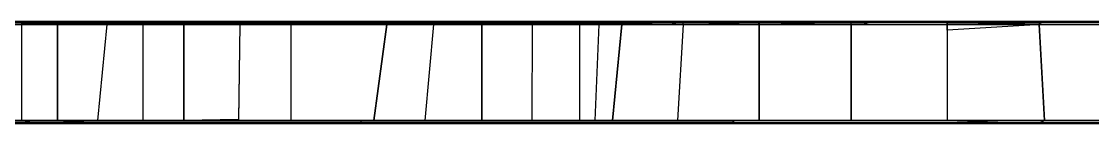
# Model space of a CAD drawing. Extents: x -229 to 199, y -36 to -26.
# Drawn here: x -10 to 89.6, y -35.6 to -26.1 of the extents above; entities that cross this region are included whole.
import ezdxf

# ---------------------------------------------------------------- set-up
doc = ezdxf.new("R2010")
doc.units = 0
doc.header["$MEASUREMENT"] = 0
doc.layers.add('IGES level 0', color=253, linetype='Continuous')

msp = doc.modelspace()

# ---------------------------------------------------------------- linework, layer by layer
for p, q in [((-6.686, -26.428, 12.07), (-10.016, -26.428, 12.131)), ((-8.637, -26.128, 2.909), (-7.676, -26.216, 2.678)), ((-7.676, -26.216, 2.678), (-6.041, -26.428, 2.55)), ((-6.69, -26.278, 11.92), (-6.647, -26.428, 12.069)), ((-4.92, -26.128, 2.817), (-4.292, -26.216, 2.584)), ((-2.066, -26.428, 11.92), (-2.619, -26.128, 11.642)), ((2.945, -26.128, 2.457), (3.124, -26.216, 2.233)), ((3.124, -26.216, 2.233), (3.444, -26.428, 2.126)), ((4.852, -26.128, 11.255), (5.106, -26.428, 11.539)), ((7.923, -26.128, 2.113), (8.087, -26.216, 1.887)), ((10.311, -26.428, 11.149), (10.283, -26.128, 10.85)), ((13.524, -26.128, 1.618), (14.095, -26.216, 1.347)), ((14.095, -26.216, 1.347), (15.613, -26.428, 1.102)), ((15.086, -26.428, 10.707), (15.163, -26.128, 10.398)), ((20.228, -26.128, 0.874), (20.589, -26.216, 0.615)), ((20.589, -26.216, 0.615), (21.941, -26.428, 0.354)), ((23.986, -26.428, 9.667), (23.7, -26.128, 9.403)), ((23.982, -26.128, 0.385), (24.521, -26.216, 0.096)), ((24.521, -26.216, 0.096), (26.281, -26.428, -0.244)), ((28.306, -26.428, 9.06), (28.06, -26.128, 8.794)), ((28.095, -26.128, -0.211), (28.471, -26.216, -0.483)), ((28.471, -26.216, -0.483), (29.866, -26.428, -0.791)), ((32.828, -26.428, 8.353), (32.57, -26.128, 8.091)), ((33.533, -26.128, -1.096), (33.637, -26.216, -1.33)), ((33.637, -26.216, -1.33), (33.929, -26.428, -1.47)), ((37.544, -26.428, 7.536), (37.315, -26.128, 7.272)), ((38.57, -26.128, -2.016), (38.822, -26.216, -2.28)), ((38.822, -26.216, -2.28), (39.281, -26.428, -2.459)), ((41.077, -26.128, -2.509), (41.257, -26.216, -2.762)), ((41.257, -26.216, -2.762), (41.832, -26.428, -2.969)), ((41.91, -26.428, 6.706), (41.793, -26.128, 6.423)), ((43.74, -26.428, 6.337), (43.68, -26.128, 6.044)), ((43.716, -26.128, -3.055), (44.432, -26.303, -3.444)), ((44.432, -26.303, -3.444), (44.813, -26.428, -3.597)), ((45.838, -26.428, 5.899), (45.776, -26.128, 5.606)), ((50.193, -26.128, -4.508), (50.442, -26.216, -4.786)), ((50.442, -26.216, -4.786), (51.055, -26.428, -5.023)), ((56.23, -26.216, -6.23), (56.208, -26.401, -6.314)), ((56.283, -26.128, -6.025), (56.23, -26.216, -6.23)), ((61.459, -26.128, -7.333), (61.733, -26.216, -7.619)), ((67.871, -26.128, -8.835), (68.269, -26.216, -9.141)), ((68.269, -26.216, -9.141), (68.994, -26.428, -9.391)), ((76.013, -26.128, -10.554), (76.327, -26.216, -10.832)), ((84.575, -26.128, -12.138), (84.803, -26.216, -12.393))]:
    msp.add_line(p, q)
for points in [[(-9.974, -26.428, 12.131), (-13.649, -26.428, 12.155), (-13.649, -35.328, 12.155), (-9.974, -35.328, 12.131)], [(-9.974, -26.428, 2.631), (-13.649, -26.428, 2.655), (-13.649, -35.328, 2.655), (-9.974, -35.328, 2.631)], [(-6.695, -26.128, 11.77), (-10.018, -26.128, 11.831), (-12.351, -26.128, 2.951), (-8.637, -26.128, 2.909)], [(-6.692, -26.278, 11.92), (-6.695, -26.128, 11.77), (-10.018, -26.128, 11.831), (-10.017, -26.278, 11.981)], [(-10.017, -26.278, 11.981), (-10.014, -26.428, 12.132), (-6.647, -26.428, 12.069), (-6.694, -26.278, 11.92)], [(-6.647, -35.328, 12.069), (-9.974, -35.328, 12.131), (-9.974, -26.428, 12.131), (-6.647, -26.428, 12.069)], [(-6.647, -35.328, 2.569), (-9.974, -35.328, 2.631), (-9.974, -26.428, 2.631), (-6.647, -26.428, 2.569)], [(-8.637, -26.128, 2.909), (-8.156, -26.172, 2.794), (-4.606, -26.172, 2.7), (-4.92, -26.128, 2.817)], [(-2.619, -26.128, 11.642), (-6.695, -26.129, 11.771), (-8.637, -26.128, 2.909), (-1.214, -26.128, 2.675)], [(-8.156, -26.172, 2.794), (-7.676, -26.216, 2.678), (-4.292, -26.216, 2.584), (-4.606, -26.172, 2.7)], [(-7.676, -26.216, 2.678), (-6.041, -26.428, 2.55), (-3.611, -26.428, 2.472), (-4.292, -26.216, 2.584)], [(-2.343, -26.278, 11.781), (-2.619, -26.128, 11.642), (-6.695, -26.128, 11.77), (-6.69, -26.278, 11.92)], [(-2.066, -26.428, 11.92), (-2.343, -26.278, 11.781), (-6.692, -26.278, 11.92), (-6.647, -26.428, 12.069)], [(-2.924, -35.328, 11.953), (-6.647, -35.328, 12.069), (-6.647, -26.428, 12.069), (-2.066, -26.428, 11.92)], [(-2.924, -35.328, 2.453), (-6.647, -35.328, 2.569), (-6.647, -26.428, 2.569), (-2.066, -26.428, 2.42)], [(-1.214, -26.128, 2.675), (-0.939, -26.172, 2.554), (-4.606, -26.172, 2.7), (-4.92, -26.128, 2.817)], [(-0.939, -26.172, 2.554), (-0.845, -26.216, 2.446), (-4.292, -26.216, 2.584), (-4.606, -26.172, 2.7)], [(-0.845, -26.216, 2.446), (-0.526, -26.428, 2.343), (-3.611, -26.428, 2.472), (-4.292, -26.216, 2.584)], [(1.313, -26.428, 11.763), (-2.066, -26.428, 11.92), (-2.924, -35.328, 11.953), (1.313, -35.328, 11.763)], [(1.313, -26.428, 2.263), (-2.066, -26.428, 2.42), (-2.924, -35.328, 2.453), (1.313, -35.328, 2.263)], [(0.838, -26.278, 11.637), (0.773, -26.128, 11.487), (-2.619, -26.128, 11.642), (-2.343, -26.278, 11.781)], [(0.773, -26.128, 11.487), (-2.619, -26.128, 11.642), (-1.214, -26.128, 2.675), (2.945, -26.128, 2.457)], [(1.313, -26.428, 11.763), (0.84, -26.278, 11.637), (-2.343, -26.278, 11.781), (-2.066, -26.428, 11.92)], [(-1.214, -26.128, 2.675), (-0.939, -26.172, 2.554), (3.035, -26.172, 2.345), (2.945, -26.128, 2.457)], [(3.035, -26.172, 2.345), (3.124, -26.216, 2.233), (-0.845, -26.216, 2.446), (-0.939, -26.172, 2.554)], [(-0.845, -26.216, 2.446), (-0.526, -26.428, 2.343), (3.444, -26.428, 2.126), (3.124, -26.216, 2.233)], [(4.852, -26.128, 11.255), (0.773, -26.128, 11.487), (2.945, -26.128, 2.457), (7.923, -26.128, 2.113)], [(4.979, -26.278, 11.397), (4.852, -26.128, 11.255), (0.773, -26.128, 11.487), (0.84, -26.278, 11.637)], [(5.106, -26.428, 11.539), (4.979, -26.278, 11.397), (0.84, -26.278, 11.637), (1.313, -26.428, 11.763)], [(5.106, -35.328, 11.539), (1.313, -35.328, 11.763), (1.313, -26.428, 11.763), (5.106, -26.428, 11.539)], [(5.106, -35.328, 2.039), (1.313, -35.328, 2.263), (1.313, -26.428, 2.263), (5.106, -26.428, 2.039)], [(7.923, -26.128, 2.113), (8.005, -26.172, 2), (3.035, -26.172, 2.345), (2.945, -26.128, 2.457)], [(8.005, -26.172, 2), (8.087, -26.216, 1.887), (3.124, -26.216, 2.233), (3.035, -26.172, 2.345)], [(8.087, -26.216, 1.887), (9.973, -26.428, 1.644), (3.444, -26.428, 2.126), (3.124, -26.216, 2.233)], [(7.923, -26.128, 2.113), (13.524, -26.128, 1.618), (10.283, -26.128, 10.85), (4.852, -26.128, 11.255)], [(10.283, -26.128, 10.85), (10.297, -26.278, 11), (4.979, -26.278, 11.397), (4.852, -26.128, 11.255)], [(4.979, -26.278, 11.397), (5.106, -26.428, 11.539), (10.311, -26.428, 11.149), (10.299, -26.278, 11)], [(10.173, -35.25, 11.161), (5.106, -35.328, 11.539), (5.106, -26.428, 11.539), (10.311, -26.428, 11.149)], [(10.173, -35.25, 1.661), (5.106, -35.328, 2.039), (5.106, -26.428, 2.039), (10.311, -26.428, 1.649)], [(13.524, -26.128, 1.618), (13.81, -26.172, 1.482), (8.005, -26.172, 2), (7.923, -26.128, 2.113)], [(13.81, -26.172, 1.482), (14.095, -26.216, 1.347), (8.087, -26.216, 1.887), (8.005, -26.172, 2)], [(14.095, -26.216, 1.347), (15.613, -26.428, 1.102), (9.973, -26.428, 1.644), (8.087, -26.216, 1.887)], [(15.086, -26.428, 10.707), (10.311, -26.428, 11.149), (10.171, -35.328, 11.161), (15.086, -35.328, 10.707)], [(15.086, -26.428, 1.207), (10.311, -26.428, 1.649), (10.171, -35.328, 1.661), (15.086, -35.328, 1.207)], [(15.163, -26.128, 10.398), (10.283, -26.128, 10.85), (13.524, -26.128, 1.618), (20.228, -26.128, 0.874)], [(15.125, -26.278, 10.553), (15.163, -26.128, 10.398), (10.286, -26.128, 10.85), (10.297, -26.278, 11)], [(10.297, -26.278, 11), (10.311, -26.428, 11.149), (15.086, -26.428, 10.707), (15.125, -26.278, 10.553)], [(13.524, -26.128, 1.618), (13.81, -26.172, 1.482), (20.408, -26.172, 0.744), (20.228, -26.128, 0.874)], [(20.589, -26.216, 0.615), (20.408, -26.172, 0.744), (13.81, -26.172, 1.482), (14.095, -26.216, 1.347)], [(20.589, -26.216, 0.615), (21.941, -26.428, 0.354), (15.613, -26.428, 1.102), (14.095, -26.216, 1.347)], [(23.843, -26.278, 9.535), (23.986, -26.428, 9.667), (15.086, -26.428, 10.707), (15.125, -26.278, 10.553)], [(22.776, -35.328, 9.826), (15.086, -35.328, 10.707), (15.086, -26.428, 10.707), (23.986, -26.428, 9.667)], [(22.776, -35.328, 0.326), (15.086, -35.328, 1.207), (15.086, -26.428, 1.207), (23.986, -26.428, 0.167)], [(15.163, -26.128, 10.398), (15.125, -26.278, 10.553), (23.843, -26.278, 9.535), (23.7, -26.128, 9.403)], [(23.7, -26.128, 9.403), (15.163, -26.128, 10.398), (20.228, -26.128, 0.874), (23.982, -26.128, 0.385)], [(23.982, -26.128, 0.385), (24.251, -26.172, 0.24), (20.408, -26.172, 0.744), (20.228, -26.128, 0.874)], [(24.251, -26.172, 0.24), (24.521, -26.216, 0.096), (20.589, -26.216, 0.615), (20.408, -26.172, 0.744)], [(24.521, -26.216, 0.096), (26.281, -26.428, -0.244), (21.941, -26.428, 0.354), (20.589, -26.216, 0.615)], [(27.501, -35.328, 9.179), (22.776, -35.328, 9.826), (23.986, -26.428, 9.667), (28.306, -26.428, 9.06)], [(27.501, -35.328, -0.321), (22.776, -35.328, 0.326), (23.986, -26.428, 0.167), (28.306, -26.428, -0.44)], [(23.843, -26.278, 9.535), (23.7, -26.128, 9.403), (28.06, -26.128, 8.794), (28.183, -26.278, 8.927)], [(28.095, -26.128, -0.211), (28.06, -26.128, 8.794), (23.7, -26.128, 9.403), (23.982, -26.128, 0.385)], [(28.306, -26.428, 9.06), (28.183, -26.278, 8.927), (23.843, -26.278, 9.535), (23.986, -26.428, 9.667)], [(28.095, -26.128, -0.211), (28.283, -26.172, -0.347), (24.251, -26.172, 0.24), (23.98, -26.128, 0.381)], [(28.283, -26.172, -0.347), (28.471, -26.216, -0.483), (24.521, -26.216, 0.096), (24.251, -26.172, 0.24)], [(28.471, -26.216, -0.483), (29.866, -26.428, -0.791), (26.281, -26.428, -0.244), (24.521, -26.216, 0.096)], [(32.828, -26.428, 8.353), (28.306, -26.428, 9.06), (27.501, -35.328, 9.179), (32.828, -35.328, 8.353)], [(32.828, -26.428, -1.147), (28.306, -26.428, -0.44), (27.501, -35.328, -0.321), (32.828, -35.328, -1.147)], [(32.57, -26.128, 8.091), (32.699, -26.278, 8.222), (28.183, -26.278, 8.927), (28.06, -26.128, 8.794)], [(32.57, -26.128, 8.091), (28.06, -26.128, 8.794), (28.095, -26.128, -0.211), (32.57, -26.128, 8.091)], [(33.533, -26.128, -1.096), (33.585, -26.172, -1.213), (28.283, -26.172, -0.347), (28.095, -26.128, -0.211)], [(33.533, -26.128, -1.096), (28.095, -26.128, -0.211), (37.315, -26.128, 7.272), (41.793, -26.128, 6.423)], [(37.315, -26.128, 7.272), (32.57, -26.128, 8.091), (28.095, -26.128, -0.211), (37.315, -26.128, 7.272)], [(32.828, -26.428, 8.353), (32.699, -26.278, 8.222), (28.183, -26.278, 8.927), (28.306, -26.428, 9.06)], [(33.585, -26.172, -1.213), (33.637, -26.216, -1.33), (28.471, -26.216, -0.483), (28.283, -26.172, -0.347)], [(33.637, -26.216, -1.33), (33.929, -26.428, -1.47), (29.866, -26.428, -0.791), (28.471, -26.216, -0.483)], [(37.315, -26.128, 7.272), (37.429, -26.278, 7.404), (32.699, -26.278, 8.222), (32.57, -26.128, 8.091)], [(37.544, -26.428, 7.536), (37.429, -26.278, 7.404), (32.699, -26.278, 8.222), (32.828, -26.428, 8.353)], [(37.544, -26.428, 7.536), (32.828, -26.428, 8.353), (32.828, -35.328, 8.353), (37.493, -35.328, 7.545)], [(37.544, -26.428, -1.964), (32.828, -26.428, -1.147), (32.828, -35.328, -1.147), (37.493, -35.328, -1.955)], [(38.57, -26.128, -2.016), (38.696, -26.172, -2.148), (33.585, -26.172, -1.213), (33.533, -26.128, -1.096)], [(43.68, -26.128, 6.044), (41.793, -26.128, 6.423), (33.533, -26.128, -1.096), (37.544, -26.428, -1.964)], [(38.696, -26.172, -2.148), (38.822, -26.216, -2.28), (33.637, -26.216, -1.33), (33.585, -26.172, -1.213)], [(38.822, -26.216, -2.28), (39.281, -26.428, -2.459), (33.929, -26.428, -1.47), (33.637, -26.216, -1.33)], [(41.852, -26.278, 6.565), (41.793, -26.128, 6.423), (37.315, -26.128, 7.272), (37.429, -26.278, 7.404)], [(41.91, -26.428, 6.706), (41.852, -26.278, 6.565), (37.429, -26.278, 7.404), (37.544, -26.428, 7.536)], [(41.91, -35.328, 6.706), (37.493, -35.328, 7.545), (37.544, -26.428, 7.536), (41.91, -26.428, 6.706)], [(41.91, -35.328, -2.794), (37.493, -35.328, -1.955), (37.544, -26.428, -1.964), (41.91, -26.428, -2.794)], [(41.077, -26.128, -2.509), (37.544, -26.428, -1.964), (43.68, -26.128, 6.044), (45.776, -26.128, 5.606)], [(38.57, -26.128, -2.016), (38.696, -26.172, -2.148), (41.167, -26.172, -2.635), (41.077, -26.128, -2.509)], [(38.696, -26.172, -2.148), (38.822, -26.216, -2.28), (41.257, -26.216, -2.762), (41.167, -26.172, -2.635)], [(38.822, -26.216, -2.28), (39.281, -26.428, -2.459), (41.832, -26.428, -2.969), (41.257, -26.216, -2.762)], [(43.716, -26.128, -3.055), (44.074, -26.215, -3.25), (41.167, -26.172, -2.635), (41.077, -26.128, -2.509)], [(51.476, -26.128, 4.333), (45.776, -26.128, 5.606), (41.077, -26.128, -2.509), (50.193, -26.128, -4.508)], [(44.074, -26.215, -3.25), (44.432, -26.303, -3.444), (41.257, -26.216, -2.762), (41.167, -26.172, -2.635)], [(44.432, -26.303, -3.444), (44.813, -26.428, -3.597), (41.832, -26.428, -2.969), (41.257, -26.216, -2.762)], [(43.71, -26.278, 6.19), (43.68, -26.128, 6.044), (41.793, -26.128, 6.423), (41.852, -26.278, 6.565)], [(43.739, -26.428, 6.338), (43.71, -26.278, 6.19), (41.852, -26.278, 6.565), (41.91, -26.428, 6.706)], [(43.74, -26.428, 6.337), (41.91, -26.428, 6.706), (41.91, -35.328, 6.706), (43.372, -35.328, 6.413)], [(43.74, -26.428, -3.163), (41.91, -26.428, -2.794), (41.91, -35.328, -2.794), (43.372, -35.328, -3.087)], [(45.838, -26.428, 5.899), (44.976, -35.328, 6.082), (43.372, -35.328, 6.413), (43.74, -26.428, 6.337)], [(45.838, -26.428, -3.601), (44.976, -35.328, -3.418), (43.372, -35.328, -3.087), (43.74, -26.428, -3.163)], [(45.807, -26.278, 5.753), (45.775, -26.128, 5.606), (43.68, -26.128, 6.044), (43.71, -26.278, 6.19)], [(45.838, -26.428, 5.9), (45.807, -26.278, 5.753), (43.71, -26.278, 6.191), (43.739, -26.428, 6.338)], [(50.193, -26.128, -4.508), (50.317, -26.172, -4.647), (44.074, -26.215, -3.25), (43.716, -26.128, -3.055)], [(50.317, -26.172, -4.647), (50.442, -26.216, -4.786), (44.432, -26.303, -3.444), (44.074, -26.215, -3.25)], [(50.442, -26.216, -4.786), (51.055, -26.428, -5.023), (44.813, -26.428, -3.597), (44.432, -26.303, -3.444)], [(51.54, -26.428, 4.626), (51.026, -35.328, 4.746), (44.976, -35.328, 6.082), (45.838, -26.428, 5.899)], [(51.54, -26.428, -4.874), (51.026, -35.328, -4.754), (44.976, -35.328, -3.418), (45.838, -26.428, -3.601)], [(51.552, -26.216, 4.533), (51.476, -26.128, 4.333), (45.776, -26.128, 5.606), (45.807, -26.278, 5.753)], [(51.54, -26.428, 4.626), (51.552, -26.216, 4.533), (45.807, -26.278, 5.753), (45.838, -26.428, 5.9)], [(50.193, -26.128, -4.508), (50.317, -26.172, -4.647), (56.256, -26.172, -6.128), (56.283, -26.128, -6.025)], [(58.532, -26.128, 2.586), (51.476, -26.128, 4.333), (50.193, -26.128, -4.508), (58.607, -26.428, -6.624)], [(56.256, -26.172, -6.128), (56.23, -26.216, -6.23), (50.442, -26.216, -4.786), (50.317, -26.172, -4.647)], [(50.442, -26.216, -4.786), (51.055, -26.428, -5.023), (56.208, -26.401, -6.314), (56.229, -26.216, -6.23)], [(58.607, -26.428, 2.876), (51.54, -26.428, 4.626), (51.026, -35.328, 4.746), (58.607, -35.328, 2.876)], [(58.607, -26.428, -6.624), (51.54, -26.428, -4.874), (51.026, -35.328, -4.754), (58.607, -35.328, -6.624)], [(58.582, -26.205, 2.78), (58.532, -26.128, 2.586), (51.476, -26.128, 4.333), (51.552, -26.216, 4.533)], [(58.582, -26.205, 2.78), (58.606, -26.428, 2.877), (51.54, -26.428, 4.626), (51.552, -26.216, 4.533)], [(61.733, -26.216, -7.619), (61.831, -26.428, -7.733), (56.208, -26.401, -6.314), (56.229, -26.216, -6.23)], [(61.596, -26.172, -7.476), (61.733, -26.216, -7.619), (56.229, -26.216, -6.23), (56.254, -26.172, -6.127)], [(61.459, -26.128, -7.333), (61.596, -26.172, -7.476), (56.256, -26.172, -6.128), (56.283, -26.128, -6.025)], [(67.158, -26.216, 0.675), (66.992, -26.128, 0.496), (58.532, -26.128, 2.586), (58.582, -26.205, 2.78)], [(66.993, -26.128, 0.496), (58.532, -26.128, 2.586), (58.607, -26.428, -6.624), (67.871, -26.128, -8.835)], [(67.166, -26.428, 0.763), (67.158, -26.216, 0.675), (58.582, -26.205, 2.78), (58.607, -26.428, 2.876)], [(67.166, -35.328, 0.763), (58.607, -35.328, 2.876), (58.607, -26.428, 2.876), (67.166, -26.428, 0.763)], [(67.166, -35.328, -8.737), (58.607, -35.328, -6.624), (58.607, -26.428, -6.624), (67.166, -26.428, -8.737)], [(67.871, -26.128, -8.835), (68.07, -26.172, -8.988), (61.596, -26.172, -7.476), (61.459, -26.128, -7.333)], [(68.07, -26.172, -8.988), (68.269, -26.216, -9.141), (61.733, -26.216, -7.619), (61.596, -26.172, -7.476)], [(68.269, -26.216, -9.141), (68.994, -26.428, -9.391), (61.831, -26.428, -7.733), (61.733, -26.216, -7.619)], [(67.158, -26.216, 0.675), (66.992, -26.128, 0.496), (75.975, -26.128, -1.468), (76.117, -26.216, -1.28)], [(75.975, -26.128, -1.468), (66.992, -26.128, 0.496), (67.871, -26.128, -8.835), (76.013, -26.128, -10.554)], [(76.119, -26.428, -1.191), (76.117, -26.216, -1.28), (67.158, -26.216, 0.675), (67.166, -26.428, 0.763)], [(76.119, -26.428, -1.191), (76.119, -35.328, -1.191), (67.166, -35.328, 0.763), (67.166, -26.428, 0.763)], [(76.119, -26.428, -10.691), (76.119, -35.328, -10.691), (67.166, -35.328, -8.737), (67.166, -26.428, -8.737)], [(76.013, -26.128, -10.554), (76.17, -26.172, -10.693), (68.07, -26.172, -8.988), (67.871, -26.128, -8.835)], [(84.719, -26.128, -3.13), (75.975, -26.128, -1.468), (76.013, -26.128, -10.554), (84.575, -26.128, -12.138)], [(84.692, -26.216, -2.909), (84.719, -26.128, -3.13), (75.975, -26.128, -1.468), (76.117, -26.216, -1.28)], [(84.575, -26.128, -12.138), (84.803, -26.216, -12.393), (76.17, -26.172, -10.693), (76.013, -26.128, -10.554)], [(84.673, -26.428, -2.817), (84.692, -26.216, -2.909), (76.117, -26.216, -1.28), (76.119, -26.428, -1.191)], [(84.796, -26.216, -12.391), (84.835, -26.428, -12.487), (76.119, -26.945, -10.691), (76.119, -26.428, -10.691)], [(84.673, -26.428, -2.817), (76.119, -26.428, -1.191), (76.119, -35.328, -1.191), (85.158, -35.328, -2.902)], [(84.673, -26.428, -12.317), (76.119, -26.428, -10.691), (76.119, -35.328, -10.691), (85.158, -35.328, -12.402)], [(93.043, -26.128, -4.487), (84.719, -26.128, -3.13), (84.575, -26.128, -12.138), (91.723, -26.128, -13.288)], [(93.089, -26.428, -4.19), (93.087, -26.216, -4.279), (84.692, -26.216, -2.909), (84.673, -26.428, -2.817)], [(93.088, -26.428, -4.19), (84.673, -26.428, -2.817), (85.158, -35.328, -2.902), (92.102, -35.328, -4.041)], [(93.088, -26.428, -13.69), (84.673, -26.428, -12.317), (85.158, -35.328, -12.402), (92.102, -35.328, -13.541)], [(84.692, -26.216, -2.909), (84.719, -26.128, -3.13), (93.043, -26.128, -4.487), (93.087, -26.216, -4.279)], [(84.803, -26.216, -12.393), (84.835, -26.428, -12.487), (92.741, -26.428, -13.743), (92.068, -26.216, -13.554)], [(-12.351, -35.628, 2.951), (-8.637, -35.628, 2.909), (-9.974, -35.328, 12.131), (-13.649, -35.328, 12.155)], [(-9.974, -35.328, 12.131), (-6.647, -35.328, 12.069), (-2.924, -35.328, 2.453), (-8.637, -35.628, 2.909)], [(-6.647, -35.328, 12.069), (-2.924, -35.328, 11.953), (1.313, -35.328, 2.263), (-2.924, -35.328, 2.453)], [(-2.924, -35.328, 11.953), (1.313, -35.328, 11.763), (5.106, -35.328, 2.039), (1.313, -35.328, 2.263)], [(1.313, -35.328, 11.763), (10.171, -35.328, 11.161), (15.086, -35.328, 1.207), (5.106, -35.328, 2.039)], [(10.171, -35.328, 11.161), (22.776, -35.328, 9.826), (22.776, -35.328, 0.326), (15.086, -35.328, 1.207)], [(22.776, -35.328, 9.826), (27.501, -35.328, 9.179), (27.501, -35.328, -0.321), (22.776, -35.328, 0.326)], [(27.501, -35.328, -0.321), (32.828, -35.328, -1.147), (32.828, -35.328, 8.353), (27.501, -35.328, 9.179)], [(32.828, -35.328, 8.353), (41.91, -35.328, 6.706), (41.91, -35.328, -2.794), (32.828, -35.328, -1.147)], [(41.91, -35.328, 6.706), (44.976, -35.328, 6.082), (44.976, -35.328, -3.418), (41.91, -35.328, -2.794)], [(44.976, -35.328, 6.082), (51.026, -35.328, 4.746), (51.026, -35.328, -4.754), (44.976, -35.328, -3.418)], [(51.026, -35.328, 4.746), (58.607, -35.328, 2.876), (58.607, -35.328, -6.624), (51.026, -35.328, -4.754)], [(58.607, -35.328, -6.624), (58.607, -35.328, 2.876), (67.166, -35.328, 0.763), (67.166, -35.328, -8.737)], [(67.166, -35.328, -8.737), (67.166, -35.328, 0.763), (76.119, -35.328, -1.191), (76.119, -35.328, -10.691)], [(76.119, -35.328, -10.691), (84.575, -35.628, -12.138), (85.158, -35.328, -2.902), (76.119, -35.328, -1.191)], [(85.158, -35.328, -2.902), (92.102, -35.328, -4.041), (91.723, -35.628, -13.288), (84.575, -35.628, -12.138)]]:
    msp.add_3dface(points)
at = {"layer": 'IGES level 0', "color": 253, "extrusion": (-1e-16, -1, 0)}
for points in [[(-85.906, -26.428, 2.876), (-38.267, -26.428, 15.316), (10.969, -26.428, 15.316), (58.607, -26.428, 2.876)], [(58.607, -26.428, 2.876), (10.969, -26.428, 15.316), (-38.267, -26.428, 15.316), (-85.906, -26.428, 2.876)]]:
    msp.add_rational_spline(points, [1, 0.978372533117, 0.978372533117, 1], degree=3, dxfattribs=at)
at = {"layer": 'IGES level 0', "color": 253, "extrusion": (8e-16, 1, 0)}
msp.add_rational_spline([(58.532, -26.128, 2.586), (10.943, -26.128, 15.012), (-38.241, -26.128, 15.012), (-85.83, -26.128, 2.586)], [1, 0.978372533117, 0.978372533117, 1], degree=3, dxfattribs=at)
at = {"layer": 'IGES level 0', "color": 253, "extrusion": (-7e-16, -1, -2.4e-15)}
for points in [[(-83.582, -26.128, -6.025), (-37.475, -26.128, 6.014), (10.177, -26.128, 6.014), (56.283, -26.128, -6.025)], [(56.283, -26.128, -6.025), (10.177, -26.128, 6.014), (-37.475, -26.128, 6.014), (-83.582, -26.128, -6.025)]]:
    msp.add_rational_spline(points, [1, 0.978372533117, 0.978372533117, 1], degree=3, dxfattribs=at)
at = {"layer": 'IGES level 0', "color": 253, "extrusion": (-1e-16, -1, -7e-16)}
msp.add_rational_spline([(-83.528, -26.216, -6.23), (-37.457, -26.216, 5.799), (10.159, -26.216, 5.799), (56.23, -26.216, -6.23)], [0.816490653338, 0.798832028773, 0.798832028773, 0.816490653338], degree=3, dxfattribs=at)
at = {"layer": 'IGES level 0', "color": 253, "extrusion": (4e-16, -1, 2.4e-15)}
msp.add_rational_spline([(56.207, -26.428, -6.315), (10.151, -26.428, 5.711), (-37.45, -26.428, 5.711), (-83.506, -26.428, -6.315)], [1, 0.978372533117, 0.978372533117, 1], degree=3, dxfattribs=at)
at = {"layer": 'IGES level 0', "color": 253, "extrusion": (-0.967559, -4.679e-13, 0.252646)}
msp.add_rational_spline([(56.207, -26.428, -6.315), (56.207, -26.252, -6.315), (56.239, -26.128, -6.195), (56.283, -26.128, -6.025)], [1, 0.804737854124, 0.804737854124, 1], degree=3, dxfattribs=at)
at = {"layer": 'IGES level 0', "color": 253, "extrusion": (-0.967559, -4.674e-13, 0.252646)}
msp.add_rational_spline([(56.283, -26.128, -6.025), (56.239, -26.128, -6.195), (56.207, -26.252, -6.315), (56.207, -26.428, -6.315)], [1, 0.804737854124, 0.804737854124, 1], degree=3, dxfattribs=at)
at = {"layer": 'IGES level 0', "color": 253, "extrusion": (-1.2e-15, -1, -7.7e-15)}
for points in [[(142.107, -26.428, -17.345), (113.081, -26.428, -17.345), (84.292, -26.428, -13.649), (56.207, -26.428, -6.315)], [(56.207, -26.428, -6.315), (84.292, -26.428, -13.649), (113.081, -26.428, -17.345), (142.107, -26.428, -17.345)], [(142.107, -35.628, -17.045), (113.107, -35.628, -17.045), (84.343, -35.628, -13.352), (56.283, -35.628, -6.025)], [(56.283, -35.628, -6.025), (84.343, -35.628, -13.352), (113.107, -35.628, -17.045), (142.107, -35.628, -17.045)]]:
    msp.add_rational_spline(points, [1, 0.994571027976, 0.994571027976, 1], degree=3, dxfattribs=at)
at = {"layer": 'IGES level 0', "color": 253, "extrusion": (-2.2e-15, -1, -1.7e-14)}
msp.add_rational_spline([(142.107, -26.216, -17.258), (113.089, -26.216, -17.258), (84.307, -26.216, -13.562), (56.23, -26.216, -6.23)], [0.816490653338, 0.812057948424, 0.812057948424, 0.816490653338], degree=3, dxfattribs=at)
at = {"layer": 'IGES level 0', "color": 253, "extrusion": (-2.1e-15, -1, -9.1e-15)}
for points in [[(56.283, -26.128, -6.025), (84.343, -26.128, -13.352), (113.107, -26.128, -17.045), (142.107, -26.128, -17.045)], [(142.107, -26.128, -17.045), (113.107, -26.128, -17.045), (84.343, -26.128, -13.352), (56.283, -26.128, -6.025)]]:
    msp.add_rational_spline(points, [1, 0.994571027976, 0.994571027976, 1], degree=3, dxfattribs=at)
at = {"layer": 'IGES level 0', "color": 253, "extrusion": (0.967559, -1.309e-13, -0.252646)}
msp.add_rational_spline([(58.607, -26.428, 2.876), (58.607, -26.252, 2.876), (58.576, -26.128, 2.756), (58.532, -26.128, 2.586)], [1, 0.804737854124, 0.804737854124, 1], degree=3, dxfattribs=at)
at = {"layer": 'IGES level 0', "color": 253, "extrusion": (-1e-15, -1, -3.3e-15)}
for points in [[(142.107, -26.128, -8.145), (113.867, -26.128, -8.145), (85.856, -26.128, -4.549), (58.532, -26.128, 2.586)], [(58.532, -26.128, 2.586), (85.856, -26.128, -4.549), (113.867, -26.128, -8.145), (142.107, -26.128, -8.145)]]:
    msp.add_rational_spline(points, [1, 0.994571027976, 0.994571027976, 1], degree=3, dxfattribs=at)
at = {"layer": 'IGES level 0', "color": 253, "extrusion": (0.967559, -1.31e-13, -0.252646)}
msp.add_rational_spline([(58.532, -26.128, 2.586), (58.576, -26.128, 2.756), (58.607, -26.252, 2.876), (58.607, -26.428, 2.876)], [1, 0.804737854124, 0.804737854124, 1], degree=3, dxfattribs=at)
at = {"layer": 'IGES level 0', "color": 253, "extrusion": (0, 1, 0)}
for points, weights in [([(142.107, -26.216, -7.933), (113.885, -26.216, -7.933), (85.892, -26.216, -4.339), (58.585, -26.216, 2.791)], [0.816490653338, 0.812057948424, 0.812057948424, 0.816490653338]), ([(58.607, -26.428, 2.876), (85.907, -26.428, -4.252), (113.892, -26.428, -7.845), (142.107, -26.428, -7.845)], [1, 0.994571027976, 0.994571027976, 1]), ([(142.107, -26.428, -7.845), (113.892, -26.428, -7.845), (85.907, -26.428, -4.252), (58.607, -26.428, 2.876)], [1, 0.994571027976, 0.994571027976, 1]), ([(56.23, -35.54, -6.23), (84.307, -35.54, -13.562), (113.089, -35.54, -17.258), (142.107, -35.54, -17.258)], [0.816490653338, 0.812057948424, 0.812057948424, 0.816490653338])]:
    msp.add_rational_spline(points, weights, degree=3, dxfattribs=at)
at = {"layer": 'IGES level 0', "color": 253}
for points in [[(58.607, -35.328, 2.876), (58.607, -30.878, 2.876), (58.607, -26.428, 2.876)], [(58.607, -26.428, 2.876), (58.607, -30.878, 2.876), (58.607, -35.328, 2.876)]]:
    msp.add_open_spline(points, degree=2, dxfattribs=at)
at = {"layer": 'IGES level 0', "color": 253, "extrusion": (1e-15, 1, 0)}
for points in [[(56.207, -35.328, -6.315), (33.368, -35.328, -0.352), (9.956, -35.328, 2.655), (-13.649, -35.328, 2.655)], [(-13.649, -35.328, 2.655), (9.956, -35.328, 2.655), (33.368, -35.328, -0.352), (56.207, -35.328, -6.315)]]:
    msp.add_rational_spline(points, [1, 0.994571027976, 0.994571027976, 1], degree=3, dxfattribs=at)
at = {"layer": 'IGES level 0', "color": 253, "extrusion": (-1.9e-15, -1, -1.21e-14)}
for points in [[(-13.649, -35.328, 12.155), (10.767, -35.328, 12.155), (34.984, -35.328, 9.045), (58.607, -35.328, 2.876)], [(58.607, -35.328, 2.876), (34.984, -35.328, 9.045), (10.767, -35.328, 12.155), (-13.649, -35.328, 12.155)]]:
    msp.add_rational_spline(points, [1, 0.994571027976, 0.994571027976, 1], degree=3, dxfattribs=at)
at = {"layer": 'IGES level 0', "color": 253, "extrusion": (3.7e-15, -1, 1.76e-14)}
msp.add_rational_spline([(56.23, -35.54, -6.23), (33.383, -35.54, -0.265), (9.963, -35.54, 2.742), (-13.649, -35.54, 2.742)], [0.816490653338, 0.812057948424, 0.812057948424, 0.816490653338], degree=3, dxfattribs=at)
at = {"layer": 'IGES level 0', "color": 253, "extrusion": (1.1e-15, -1, 1.36e-14)}
for points in [[(-13.649, -35.628, 2.955), (9.981, -35.628, 2.955), (33.419, -35.628, -0.055), (56.283, -35.628, -6.025)], [(56.283, -35.628, -6.025), (33.419, -35.628, -0.055), (9.981, -35.628, 2.955), (-13.649, -35.628, 2.955)]]:
    msp.add_rational_spline(points, [1, 0.994571027976, 0.994571027976, 1], degree=3, dxfattribs=at)
at = {"layer": 'IGES level 0', "color": 253, "extrusion": (0.991857, 8.374e-13, -0.12736)}
msp.add_rational_spline([(21.566, -35.328, 0.403), (21.566, -35.503, 0.403), (21.582, -35.628, 0.526), (21.604, -35.628, 0.7)], [0.952683374718, 0.766660374631, 0.766660374631, 0.952683374718], degree=3, dxfattribs=at)
at = {"layer": 'IGES level 0', "color": 253, "extrusion": (0.967559, 2.162e-13, -0.252646)}
msp.add_rational_spline([(56.283, -35.628, -6.025), (56.239, -35.628, -6.195), (56.207, -35.503, -6.315), (56.207, -35.328, -6.315)], [1, 0.804737854124, 0.804737854124, 1], degree=3, dxfattribs=at)
at = {"layer": 'IGES level 0', "color": 253, "extrusion": (2e-16, -1, 8.6e-15)}
for points in [[(56.207, -35.328, -6.315), (84.292, -35.328, -13.649), (113.081, -35.328, -17.345), (142.107, -35.328, -17.345)], [(142.107, -35.328, -17.345), (113.081, -35.328, -17.345), (84.292, -35.328, -13.649), (56.207, -35.328, -6.315)]]:
    msp.add_rational_spline(points, [1, 0.994571027976, 0.994571027976, 1], degree=3, dxfattribs=at)
at = {"layer": 'IGES level 0', "color": 253, "extrusion": (0.967559, 2.161e-13, -0.252646)}
msp.add_rational_spline([(56.207, -35.328, -6.315), (56.207, -35.503, -6.315), (56.239, -35.628, -6.195), (56.283, -35.628, -6.025)], [1, 0.804737854124, 0.804737854124, 1], degree=3, dxfattribs=at)
at = {"layer": 'IGES level 0', "color": 253, "extrusion": (-1.3e-15, -1, -5.5e-15)}
for points in [[(142.107, -35.328, -7.845), (113.892, -35.328, -7.845), (85.907, -35.328, -4.252), (58.607, -35.328, 2.876)], [(58.607, -35.328, 2.876), (85.907, -35.328, -4.252), (113.892, -35.328, -7.845), (142.107, -35.328, -7.845)]]:
    msp.add_rational_spline(points, [1, 0.994571027976, 0.994571027976, 1], degree=3, dxfattribs=at)

doc.saveas('drawing.dxf')
